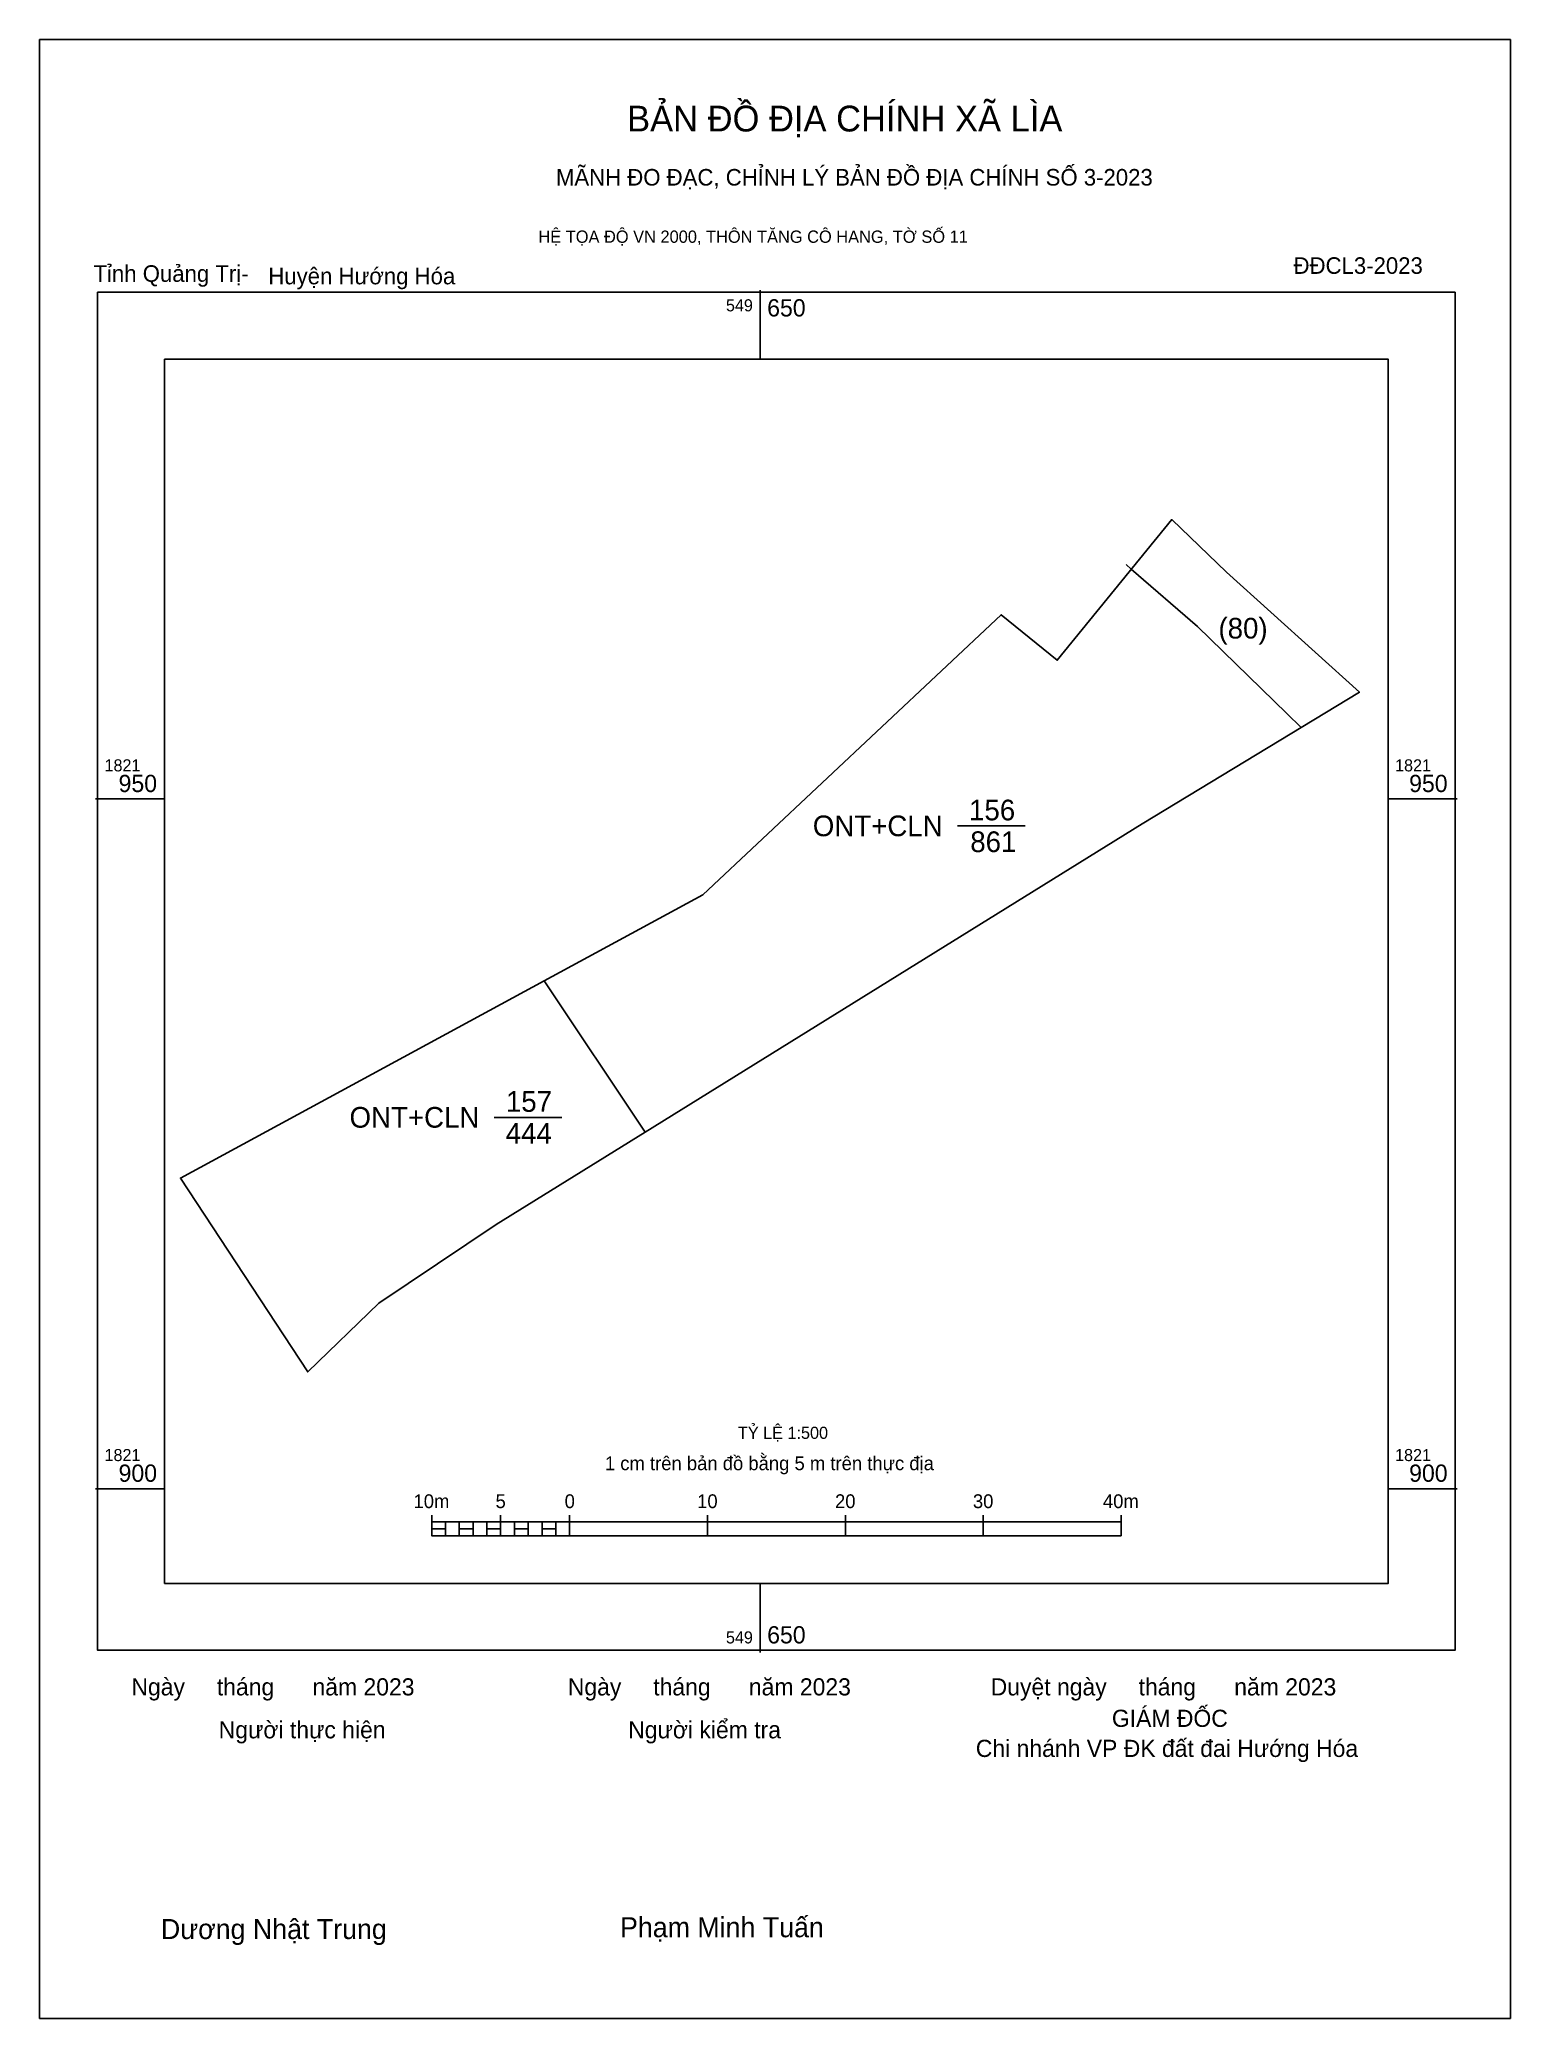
# Model space of a CAD drawing. Extents: x 549587 to 549694, y 1821858 to 1822001.
import ezdxf

# ---------------------------------------------------------------- set-up
doc = ezdxf.new("R2010")
doc.units = 0
for name, color, linetype in [('Level 10', 7, 'Continuous'), ('Level 13', 7, 'Continuous'), ('Level 15', 7, 'Continuous'), ('Level 27', 7, 'Continuous'), ('Level 50', 7, 'Continuous'), ('Level 6', 7, 'Continuous'), ('Level 62', 7, 'Continuous'), ('Level 63', 7, 'Continuous'), ('Level 9', 7, 'Continuous')]:
    doc.layers.add(name, color=color, linetype=linetype)

msp = doc.modelspace()

# ---------------------------------------------------------------- linework, layer by layer
at = {"layer": 'Level 10'}
for p, q in [((549653.84, 1821944.01), (549658.74, 1821944.01)), ((549620.24, 1821922.88), (549625.14, 1821922.88))]:
    msp.add_line(p, q, dxfattribs=at)
for points in [[(549631.17, 1821921.8), (549623.86, 1821932.77), (549635.37, 1821939.01), (549657, 1821959.32), (549661.07, 1821956.02), (549669.37, 1821966.22), (549673.34, 1821962.4), (549682.98, 1821953.7), (549667.22, 1821944.15)], [(549623.86, 1821932.77), (549631.17, 1821921.8), (549620.38, 1821915.11), (549611.86, 1821909.42), (549606.71, 1821904.42), (549597.48, 1821918.48)]]:
    msp.add_lwpolyline(points, close=True, dxfattribs=at)
at = {"layer": 'Level 15'}
msp.add_lwpolyline([(549587.26, 1822001.01), (549693.94, 1822001.01), (549693.94, 1821857.55), (549587.26, 1821857.55)], close=True, dxfattribs=at)
at = {"layer": 'Level 27'}
for p, q in [((549657, 1821959.32), (549657, 1821959.32)), ((549682.98, 1821953.7), (549682.98, 1821953.7)), ((549635.37, 1821939.01), (549635.37, 1821939.01)), ((549623.86, 1821932.77), (549623.85, 1821932.77)), ((549631.17, 1821921.8), (549631.16, 1821921.79))]:
    msp.add_line(p, q, dxfattribs=at)
at = {"layer": 'Level 50'}
msp.add_lwpolyline([(549666.06, 1821962.95), (549666.44, 1821962.62), (549671.25, 1821958.46), (549677.71, 1821952.16), (549678.75, 1821951.14)], dxfattribs=at)
at = {"layer": 'Level 62'}
msp.add_lwpolyline([(549596.32, 1821977.84), (549685.07, 1821977.84), (549685.07, 1821889.09), (549596.32, 1821889.09)], close=True, dxfattribs=at)
at = {"layer": 'Level 63'}
for p, q in [((549639.53, 1821982.84), (549639.53, 1821977.84)), ((549591.32, 1821945.96), (549596.32, 1821945.96)), ((549685.07, 1821945.96), (549690.07, 1821945.96)), ((549591.32, 1821895.96), (549596.32, 1821895.96)), ((549685.07, 1821895.96), (549690.07, 1821895.96)), ((549615.7, 1821894.05), (549615.7, 1821892.55)), ((549615.7, 1821893.55), (549665.7, 1821893.55)), ((549616.7, 1821893.55), (549616.7, 1821892.55)), ((549617.7, 1821893.55), (549617.7, 1821892.55)), ((549618.7, 1821893.55), (549618.7, 1821892.55)), ((549619.7, 1821893.55), (549619.7, 1821892.55)), ((549620.7, 1821894.05), (549620.7, 1821892.55)), ((549620.7, 1821893.55), (549620.7, 1821892.55)), ((549621.7, 1821893.55), (549621.7, 1821892.55)), ((549622.7, 1821893.55), (549622.7, 1821892.55)), ((549623.7, 1821893.55), (549623.7, 1821892.55)), ((549624.7, 1821893.55), (549624.7, 1821892.55)), ((549625.7, 1821894.05), (549625.7, 1821892.55)), ((549625.7, 1821893.55), (549625.7, 1821892.55)), ((549635.7, 1821894.05), (549635.7, 1821892.55)), ((549645.7, 1821894.05), (549645.7, 1821892.55)), ((549655.7, 1821894.05), (549655.7, 1821892.55)), ((549665.7, 1821894.05), (549665.7, 1821892.55)), ((549615.7, 1821892.55), (549665.7, 1821892.55)), ((549639.53, 1821889.09), (549639.53, 1821884.09))]:
    msp.add_line(p, q, dxfattribs=at)
for points in [[(549591.47, 1821982.69), (549689.92, 1821982.69), (549689.92, 1821884.24), (549591.47, 1821884.24)], [(549615.7, 1821893.05), (549616.7, 1821893.05), (549616.7, 1821892.55), (549615.7, 1821892.55)], [(549615.7, 1821893.05), (549616.7, 1821893.05), (549616.7, 1821892.55), (549615.7, 1821892.55)], [(549617.7, 1821893.05), (549618.7, 1821893.05), (549618.7, 1821892.55), (549617.7, 1821892.55)], [(549619.7, 1821893.05), (549620.7, 1821893.05), (549620.7, 1821892.55), (549619.7, 1821892.55)], [(549621.7, 1821893.05), (549622.7, 1821893.05), (549622.7, 1821892.55), (549621.7, 1821892.55)], [(549623.7, 1821893.05), (549624.7, 1821893.05), (549624.7, 1821892.55), (549623.7, 1821892.55)]]:
    msp.add_lwpolyline(points, close=True, dxfattribs=at)

# ---------------------------------------------------------------- texts
at = {"layer": 'Level 13'}
for s, p in [('156', (549654.67, 1821944.41)), ('ONT+CLN', (549643.34, 1821943.26)), ('861', (549654.76, 1821942.11)), ('157', (549621.08, 1821923.28)), ('ONT+CLN', (549609.74, 1821922.13)), ('444', (549621.07, 1821920.98))]:
    msp.add_text(s, height=1.5, dxfattribs=at).set_placement(p)
at = {"layer": 'Level 6'}
msp.add_text('TỶ LỆ 1:500', height=0.879, dxfattribs=at).set_placement((549637.91, 1821899.57))
at = {"layer": 'Level 63'}
for s, height, p in [('BẢN ĐỒ ĐỊA CHÍNH XÃ LÌA', 1.8718, (549629.87, 1821994.35)), ('MÃNH ĐO ĐẠC, CHỈNH LÝ BẢN ĐỒ ĐỊA CHÍNH SỐ 3-2023', 1.2011, (549624.71, 1821990.43)), ('HỆ TỌA ĐỘ VN 2000, THÔN TĂNG CÔ HANG, TỜ SỐ 11', 0.8891, (549623.44, 1821986.28)), ('549', 0.875, (549637.04, 1821981.31)), ('650', 1.25, (549640.03, 1821980.94)), ('1821', 0.875, (549591.97, 1821947.96)), ('1821', 0.875, (549685.57, 1821947.96)), ('950', 1.25, (549592.99, 1821946.46)), ('950', 1.25, (549686.59, 1821946.46)), ('1821', 0.875, (549591.97, 1821897.96)), ('1 cm trên bản đồ bằng 5 m trên thực địa', 1, (549628.26, 1821897.3)), ('1821', 0.875, (549685.57, 1821897.96)), ('900', 1.25, (549592.99, 1821896.46)), ('900', 1.25, (549686.59, 1821896.46)), ('10m', 1, (549614.38, 1821894.55)), ('5', 1, (549620.33, 1821894.55)), ('0', 1, (549625.34, 1821894.55)), ('10', 1, (549634.95, 1821894.55)), ('20', 1, (549644.95, 1821894.55)), ('30', 1, (549654.95, 1821894.55)), ('40m', 1, (549664.38, 1821894.55)), ('549', 0.875, (549637.04, 1821884.74)), ('650', 1.25, (549640.03, 1821884.74)), ('Ngày     tháng      năm 2023', 1.2442, (549593.92, 1821880.97)), ('Ngày     tháng      năm 2023', 1.2442, (549625.57, 1821880.97)), ('Duyệt ngày     tháng      năm 2023', 1.2442, (549656.24, 1821880.97)), ('GIÁM ĐỐC', 1.244, (549665.03, 1821878.69)), ('Người thực hiện', 1.2442, (549600.25, 1821877.86)), ('Người kiểm tra', 1.2442, (549629.95, 1821877.86)), ('Chi nhánh VP ĐK đất đai Hướng Hóa', 1.2442, (549655.16, 1821876.51)), ('Dương Nhật Trung', 1.4512, (549596.06, 1821863.31)), ('Phạm Minh Tuấn', 1.4512, (549629.36, 1821863.44))]:
    msp.add_text(s, height=height, dxfattribs=at).set_placement(p)
at = {"layer": 'Level 9'}
for s, height, p in [('Tỉnh Quảng Trị-', 1.2011, (549591.17, 1821983.45)), ('Huyện Hướng Hóa', 1.2011, (549603.85, 1821983.27)), ('ĐĐCL3-2023', 1.201, (549678.21, 1821984.03)), ('(80)', 1.5, (549672.76, 1821957.59))]:
    msp.add_text(s, height=height, dxfattribs=at).set_placement(p)

doc.saveas('drawing.dxf')
